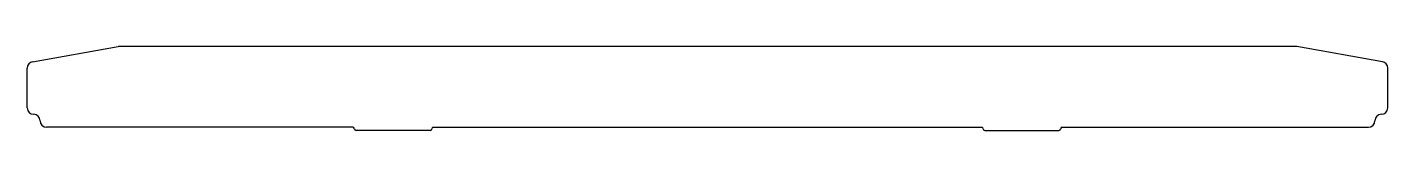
# Model space of a CAD drawing. Header units: millimetres. Extents: x -211 to 211, y -1 to 25.
import ezdxf

# ---------------------------------------------------------------- set-up
doc = ezdxf.new("R2010")
doc.units = ezdxf.units.MM

msp = doc.modelspace()

# ---------------------------------------------------------------- linework, layer by layer
at = {"color": 7, "linetype": 'Continuous', "lineweight": 25}
for p, q in [((-209.35, 20.29), (-182.82, 24.97)), ((182.47, 25), (-182.47, 25)), ((209.35, 20.29), (182.82, 24.97)), ((-211, 6), (-211, 18.32)), ((211, 6), (211, 18.32)), ((-110, 0), (-205, 0)), ((-85, 0), (85, 0)), ((110, 0), (205, 0)), ((-86, -1), (-109, -1)), ((86, -1), (109, -1))]:
    msp.add_line(p, q, dxfattribs=at)
for centre, radius, start, end in [((-182.47, 23), 2, 90, 100), ((182.47, 23), 2, 80, 90), ((-209, 18.32), 2, 100, 180), ((209, 18.32), 2, 0, 80), ((-209, 6), 2, 180, 270), ((209, 6), 2, 270, 0), ((-209, 2), 2, 0, 90), ((-205, 2), 2, 180, 270), ((-110, -0.5), 0.5, 0, 90), ((85, -0.5), 0.5, 0, 90), ((110, -0.5), 0.5, 90, 180), ((205, 2), 2, 270, 0), ((209, 2), 2, 90, 180), ((-109, -0.5), 0.5, 180, 270), ((-86, -0.5), 0.5, 270, 360), ((-85, -0.5), 0.5, 90, 180), ((86, -0.5), 0.5, 180, 270), ((109, -0.5), 0.5, 270, 0)]:
    msp.add_arc(centre, radius, start, end, dxfattribs=at)

doc.saveas('drawing.dxf')
